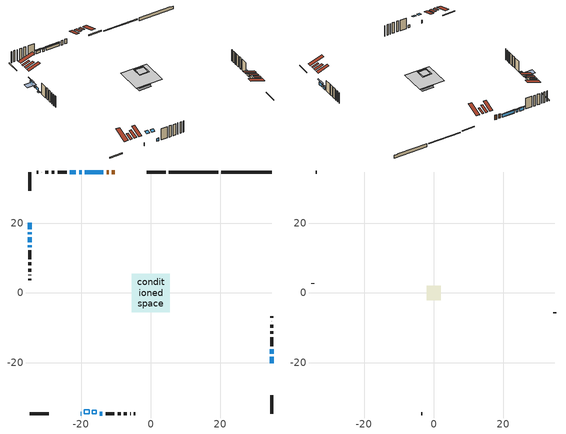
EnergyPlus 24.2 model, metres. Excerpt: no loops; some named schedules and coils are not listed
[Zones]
conditioned space
 floor outside (Floor1 construction): -1.67,-1.67 -1.67,1.67 1.67,1.67 1.67,-1.67 z0.26
 floor outside (Floor2 construction): -1.61,-1.61 -1.61,1.61 1.61,1.61 1.61,-1.61 z0.26
 floor adiabatic (Floor6 construction): -2.49,-2.49 -2.49,2.49 2.49,2.49 2.49,-2.49 z0.26
 floor adiabatic (AdiabaticFloorConstruction): -5.49,-5.49 -5.49,5.49 5.49,5.49 5.49,-5.49 z2.7
 floor foundation (Slab1 construction): -2.55,-2.55 -2.55,2.55 2.55,2.55 2.55,-2.55 z-1.11
 floor foundation (Slab2 construction): -2.49,-2.49 -2.49,2.49 2.49,2.49 2.49,-2.49 z-0.15
 wall outside (RimJoist1 construction): 4.29,34.8 -1.12,34.8 / -34.8,-34.8 -29.39,-34.8 / -34.8,34.8 -34.8,29.39 / 34.8,-34.8 34.8,-29.39 z0.26:0.56
 wall outside (AdiabaticWallConstruction 1): -10.32,34.8 -11.18,34.8 / -12.11,34.8 -12.7,34.8 z0.26:2.29
 wall outside (AdiabaticWallConstruction): -13.62,34.8 -18.97,34.8 / 34.8,-20.19 34.8,-18.41 / -34.8,20.19 -34.8,18.41 / -21.51,34.8 -23.29,34.8 z0.26:1.53; -20.19,-34.8 -20.03,-34.8 / -34.8,16.04 -34.8,14.62 / -14.71,-34.8 -13.92,-34.8 z0.26:1.48; -34.8,17.48 -34.8,16.97 / 34.8,-17.48 34.8,-16.18 z0.26:1.15; -19.89,34.8 -20.58,34.8 z0.26:1.4; -34.8,13.69 -34.8,13.17 z0.26:0.52
 wall outside (Wall1 construction): -24.22,34.8 -26.76,34.8 / -12.99,-34.8 -10.45,-34.8 / -34.8,12.25 -34.8,9.71 / 34.8,-15.25 34.8,-12.71 z0.26:5.14
 wall outside (Wall2 construction): -27.69,34.8 -28.51,34.8 / -9.52,-34.8 -8.7,-34.8 / -34.8,8.78 -34.8,7.95 / 34.8,-11.78 34.8,-10.96 z0.26:5.14
 wall outside (Wall3 construction): -29.44,34.8 -30.35,34.8 / -7.77,-34.8 -6.86,-34.8 / -34.8,7.03 -34.8,6.12 / 34.8,-10.03 34.8,-9.12 z0.26:5.14
 wall outside (Wall4 construction): -31.28,34.8 -31.39,34.8 / -5.93,-34.8 -5.82,-34.8 / -34.8,5.19 -34.8,5.07 / 34.8,-8.19 34.8,-8.08 z0.26:5.14
 wall outside (Wall5 construction): -32.32,34.8 -32.76,34.8 / -4.89,-34.8 -4.45,-34.8 / -34.8,4.15 -34.8,3.71 / 34.8,-7.15 34.8,-6.72 z0.26:5.14
 wall foundation (FoundationWall1 construction): 20.32,34.8,-1.11 20.32,34.8,0.26 33.35,34.8,0.26 33.35,34.8,0.17 34.8,34.8,0.17 34.8,34.8,-1.11
 wall foundation (FoundationWall2 construction): 19.4,34.8 5.22,34.8 z-0.15:0.15
 window (WindowConstruction): -13.62,34.8 -18.97,34.8 z0.26:1.53
 window (WindowConstruction 3): -20.19,-34.8 -20.03,-34.8 z0.26:1.48
 window (WindowConstruction 4): 34.8,-20.19 34.8,-18.41 z0.26:1.53
 window (WindowConstruction 5): -34.8,20.19 -34.8,18.41 z0.26:1.53
 window (WindowConstruction 9): -34.8,17.48 -34.8,16.97 z0.26:1.15
 window (WindowConstruction 6): -19.9,34.8 -20.58,34.8 z0.26:1.4
 window (WindowConstruction 7): -34.8,16.04 -34.8,14.62 z0.26:1.48
 window (WindowConstruction 8): 34.8,-17.48 34.8,-16.18 z0.26:1.15
 window (WindowConstruction 10): -34.8,13.69 -34.8,13.18 z0.26:0.51
 window (WindowConstruction 1): -21.51,34.8 -23.29,34.8 z0.26:1.53
 window (WindowConstruction 2): -14.71,-34.8 -13.92,-34.8 z0.26:1.48
 door (Door): -10.32,34.8 -11.18,34.8 z0.26:2.29
 door (Door 1): -12.11,34.8 -12.7,34.8 z0.26:2.29
 ceiling adiabatic (AdiabaticFloorConstruction): 5.49,-5.49 5.49,5.49 -5.49,5.49 -5.49,-5.49 z2.7
 roof outside (Roof2 construction): -5.31,34.8,5.14 -5.31,31.99,6.07 -4.57,31.99,6.07 -4.57,34.8,5.14; -25.2,-34.8,5.14 -25.2,-31.99,6.07 -25.94,-31.99,6.07 -25.94,-34.8,5.14; -34.8,25.2,5.14 -31.99,25.2,6.07 -31.99,25.94,6.07 -34.8,25.94,5.14; 34.8,-25.2,5.14 31.99,-25.2,6.07 31.99,-25.94,6.07 34.8,-25.94,5.14
 roof outside (Roof5 construction): -7.19,34.8,5.14 -7.19,31.19,6.34 -6.24,31.19,6.34 -6.24,34.8,5.14; -23.32,-34.8,5.14 -23.32,-31.19,6.34 -24.27,-31.19,6.34 -24.27,-34.8,5.14; -34.8,23.32,5.14 -31.19,23.32,6.34 -31.19,24.27,6.34 -34.8,24.27,5.14; 34.8,-23.32,5.14 31.19,-23.32,6.34 31.19,-24.27,6.34 34.8,-24.27,5.14
 roof outside (Roof6 construction): -9.39,34.8,5.14 -9.39,29.97,6.75 -8.12,29.97,6.75 -8.12,34.8,5.14; -21.12,-34.8,5.14 -21.12,-29.97,6.75 -22.39,-29.97,6.75 -22.39,-34.8,5.14; -34.8,21.12,5.14 -29.97,21.12,6.75 -29.97,22.39,6.75 -34.8,22.39,5.14; 34.8,-21.12,5.14 29.97,-21.12,6.75 29.97,-22.39,6.75 34.8,-22.39,5.14
 roof outside (AdiabaticRoofConstruction): -17.74,-34.8,5.14 -17.74,-33.52,5.57 -19.1,-33.52,5.57 -19.1,-34.8,5.14; -15.64,-34.8,5.14 -15.64,-33.69,5.51 -16.82,-33.69,5.51 -16.82,-34.8,5.14
 skylight (SkylightConstruction): -17.75,-34.8,5.14 -17.75,-33.52,5.56 -19.1,-33.52,5.56 -19.1,-34.8,5.14
 skylight (SkylightConstruction 1): -15.64,-34.8,5.14 -15.64,-33.69,5.51 -16.82,-33.69,5.51 -16.82,-34.8,5.14
attic - vented
 floor to conditioned space (Floor3 construction Reversed): -1.67,-1.67 -1.67,1.67 1.67,1.67 1.67,-1.67 z5.14
 floor to conditioned space (Floor4 construction Reversed): -1.61,-1.61 -1.61,1.61 1.61,1.61 1.61,-1.61 z5.14
 floor to conditioned space (Floor5 construction Reversed): -2.06,-2.06 -2.06,2.06 2.06,2.06 2.06,-2.06 z5.14
 wall outside (Wall6 construction): -33.69,34.8 -33.87,34.8 / -3.53,-34.8 -3.34,-34.8 / -34.8,2.78 -34.8,2.6 / 34.8,-5.79 34.8,-5.6 z0.26:5.14
 roof outside (Roof1 construction): -3.64,34.8,5.14 -3.64,28.77,7.15 -2.05,28.77,7.15 -2.05,34.8,5.14; -26.87,-34.8,5.14 -26.87,-28.77,7.15 -28.46,-28.77,7.15 -28.46,-34.8,5.14; -34.8,26.87,5.14 -28.77,26.87,7.15 -28.77,28.46,7.15 -34.8,28.46,5.14; 34.8,-26.87,5.14 28.77,-26.87,7.15 28.77,-28.46,7.15 34.8,-28.46,5.14
shading: -19.27,34.8 -13.33,34.8 -13.33,35.1 -19.27,35.1 z1.83; 34.8,-17.5 34.8,-21.1 35.1,-21.1 35.1,-17.5 z2.44; -34.8,17.5 -34.8,21.1 -35.1,21.1 -35.1,17.5 z2.44; -34.8,16.06 -34.8,18.39 -38.46,18.39 -38.46,16.06 z2.06; -20.88,34.8 -19.6,34.8 -19.6,35.1 -20.88,35.1 z1.7; 34.8,-15.27 34.8,-18.39 35.1,-18.39 35.1,-15.27 z2.06; -34.8,13.03 -34.8,13.84 -35.71,13.84 -35.71,13.03 z0.66; -23.59,34.8 -21.21,34.8 -21.21,35.1 -23.59,35.1 z1.83
[Building]
Building 1: Terrain=Suburbs
[Site:Location]
Sydney AP_NS: Latitude {deg}=46.16; Longitude {deg}=-60.05; Time Zone {hr}=-4; Elevation {m}=62; Keep Site Location Information=Yes
[Site:GroundTemperature:Shallow]
2.62187, 0.93492, 0.799824, 1.60037, 4.8141, 8.01286, 10.786, 12.5427, 12.692, 11.2632, 8.56075, 5.46011
[Site:WaterMainsTemperature]
Calculation Method=Schedule; Temperature Schedule=mains temperature schedule
[Material] Roughness=Rough; Thermal Absorptance=0.9
Name | Thickness {m} | Conductivity {W/m-K} | Density {kg/m3} | Specific Heat {J/kg-K} | Solar Absorptance | Visible Absorptance
asphalt or fiberglass shingles | 0.00635 | 0.162714 | 1121.4 | 1465.45 | 0.4 | 0.4
asphalt or fiberglass shingles 1 | 0.00635 | 0.162714 | 1121.4 | 1465.45 | 0.7 | 0.7
ceiling loosefill ins | 0.169333 | 0.0480833 | 16.02 | 1046.75 | 0.7 | 0.7
ceiling stud and cavity | 0.1397 | 0.0803822 | 65.682 | 1177.47 | 0.7 | 0.7
ceiling stud and cavity 1 | 0.1397 | 0.634682 | 65.682 | 1177.47 | 0.7 | 0.7
ceiling stud and cavity 2 | 0.1397 | 0.16563 | 65.682 | 1177.47 | 0.7 | 0.7
concrete 4.0 in. | 0.1016 | 1.803125 | 2242.8 | 837.4 | 0.7 | 0.7
concrete 8.0 in. | 0.2032 | 1.803125 | 2242.8 | 837.4 | 0.7 | 0.7
door material | 0.04445 | 0.188738 | 512.64 | 1214.23 | 0.7 | 0.7
door material 1 | 0.04445 | 0.053851 | 512.64 | 1214.23 | 0.7 | 0.7
exterior vertical ins | 0.00202101 | 0.029427 | 32.04 | 1214.23 | 0.7 | 0.7
floor covering | 0.0127 | 0.0433444 | 54.468 | 1339.84 | 0.6 | 0.6
floor covering 1 | 0.0127 | 9.015625 | 54.468 | 1339.84 | 0.6 | 0.6
floor rigid ins; roof rigid ins | 0.051816 | 0.029427 | 32.04 | 1214.23 | 0.7 | 0.7
floor rigid ins 1; roof rigid ins 1; wall rigid ins | 0.512978 | 0.029427 | 32.04 | 1214.23 | 0.7 | 0.7
floor stud and cavity | 0.1397 | 0.618872 | 92.3553 | 1139.71 | 0.7 | 0.7
floor stud and cavity 1 | 0.1397 | 0.193886 | 92.3553 | 1139.71 | 0.7 | 0.7
floor stud and cavity 2 | 0.0889 | 0.234607 | 50.32683 | 1063.81 | 0.7 | 0.7
floor stud and cavity 3 | 0.1397 | 1.75129 | 37.0049 | 1207.88 | 0.7 | 0.7
furniture material conditioned space 1 | 0.1524 | 0.115458 | 640.8 | 1214.23 | 0.6 | 0.6
gypsum board | 0.0127 | 0.160291 | 801 | 837.4 | 0.6 | 0.6
gypsum board 1 | 0.0127 | 0.160291 | 801 | 837.4 | 0.7 | 0.7
osb sheathing 0.5 in. | 0.0127 | 0.115458 | 512.64 | 1214.23 | 0.7 | 0.7
osb sheathing 0.75 in. | 0.01905 | 0.115458 | 512.64 | 1214.23 | 0.7 | 0.7
rim joist stud and cavity | 0.0508 | 0.143208 | 50.32683 | 1063.81 | 0.6 | 0.6
roof stud and cavity | 0.2032 | 0.189247 | 78.34581 | 1123.46 | 0.7 | 0.7
roof stud and cavity 1 | 0.2032 | 0.208762 | 78.34581 | 1123.46 | 0.7 | 0.7
roof stud and cavity 2 | 0.2032 | 0.181508 | 78.34581 | 1123.46 | 0.7 | 0.7
roof stud and cavity 3 | 0.18415 | 1.78685 | 37.0049 | 1207.88 | 0.6 | 0.6
wall stud and cavity | 0.1397 | 0.871939 | 139.0536 | 1170.24 | 0.7 | 0.7
wall stud and cavity 1 | 0.1397 | 0.835222 | 139.0536 | 1170.24 | 0.7 | 0.7
wall stud and cavity 2 | 0.1397 | 0.0965188 | 139.0536 | 1170.24 | 0.7 | 0.7
wall stud and cavity 3 | 0.1397 | 0.655737 | 139.0536 | 1170.24 | 0.7 | 0.7
wall stud and cavity 4 | 0.1397 | 0.793456 | 139.0536 | 1170.24 | 0.7 | 0.7
wall stud and cavity 5 | 0.0889 | 6.1454 | 50.32683 | 1063.81 | 0.6 | 0.6
wall stud and cavity 6 | 0.0889 | 0.380278 | 52.3479 | 1209.89 | 0.7 | 0.7
wall stud and cavity 7 | 0.0889 | 0.391764 | 83.0341 | 1211.67 | 0.7 | 0.7
wood siding | 0.0254 | 0.102417 | 544.68 | 1172.36 | 0.4 | 0.4
wood siding 1 | 0.00254 | 0.102417 | 544.68 | 1172.36 | 0.4 | 0.4
wood siding 2; wood siding 3; wood siding 4 | 0.0254 | 0.102417 | 544.68 | 1172.36 | 0.7 | 0.7
[WindowMaterial:SimpleGlazingSystem]
Name | U-Factor {W/m2-K} | Solar Heat Gain Coefficient
SkylightMaterial | 3.32 | 0.6902
SkylightMaterial 1 | 3.35056 | 0.6882
WindowMaterial | 2.93609 | 0.65
WindowMaterial 1 | 2.99401 | 0.54
WindowMaterial 2 | 2.98833 | 0.6
WindowMaterial 3 | 4.837656 | 0.58
WindowMaterial 4 | 2.97698 | 0.54
WindowMaterial 5 | 2.93098 | 0.61
WindowMaterial 6 | 5.652449 | 0.74
WindowMaterial 7 | 2.99685 | 0.59
WindowMaterial 8 | 4.43622 | 0.5
[Construction]
AdiabaticFloorConstruction: floor stud and cavity 3, floor rigid ins 1, osb sheathing 0.75 in., floor covering
AdiabaticRoofConstruction: asphalt or fiberglass shingles 1, roof rigid ins 1, osb sheathing 0.75 in., roof stud and cavity 3
AdiabaticWallConstruction: wood siding 3, wall rigid ins, wall stud and cavity 6, gypsum board
AdiabaticWallConstruction 1: wood siding 4, wall rigid ins, wall stud and cavity 6, gypsum board
Door: door material
Door 1: door material 1
Floor1 construction: floor stud and cavity, osb sheathing 0.75 in., floor covering
Floor2 construction: floor stud and cavity 1, floor rigid ins, osb sheathing 0.75 in., floor covering
Floor3 construction Reversed: gypsum board, ceiling stud and cavity
Floor4 construction Reversed: gypsum board, ceiling stud and cavity 1, ceiling loosefill ins
Floor5 construction Reversed: gypsum board, ceiling stud and cavity 2, ceiling loosefill ins
Floor6 construction: floor stud and cavity 2, floor covering 1
FoundationWall1 construction: concrete 8.0 in.
FoundationWall2 construction: concrete 8.0 in., gypsum board 1
furniture construction conditioned space 1: furniture material conditioned space 1
PartitionWallConstruction: gypsum board, wall stud and cavity 7, gypsum board
RimJoist1 construction: wood siding 2, rim joist stud and cavity
Roof1 construction: asphalt or fiberglass shingles
Roof2 construction: asphalt or fiberglass shingles, roof rigid ins, osb sheathing 0.75 in., roof stud and cavity, gypsum board
Roof5 construction: asphalt or fiberglass shingles, roof rigid ins, osb sheathing 0.75 in., roof stud and cavity 1, gypsum board
Roof6 construction: asphalt or fiberglass shingles, roof rigid ins, osb sheathing 0.75 in., roof stud and cavity 2, gypsum board
SkylightConstruction: SkylightMaterial
SkylightConstruction 1: SkylightMaterial 1
Slab1 construction; Slab2 construction: concrete 4.0 in.
Wall1 construction: wood siding, osb sheathing 0.5 in., wall stud and cavity, gypsum board
Wall2 construction: wood siding, osb sheathing 0.5 in., wall stud and cavity 1, gypsum board
Wall3 construction: wood siding, osb sheathing 0.5 in., wall stud and cavity 2, gypsum board
Wall4 construction: wood siding, osb sheathing 0.5 in., wall stud and cavity 3, gypsum board
Wall5 construction: wood siding, osb sheathing 0.5 in., wall stud and cavity 4, gypsum board
Wall6 construction: wood siding 1, wall stud and cavity 5
WindowConstruction: WindowMaterial
WindowConstruction 1; WindowConstruction 4; WindowConstruction 5: WindowMaterial 1
WindowConstruction 10: WindowMaterial 8
WindowConstruction 2: WindowMaterial 2
WindowConstruction 3: WindowMaterial 3
WindowConstruction 6: WindowMaterial 4
WindowConstruction 7: WindowMaterial 5
WindowConstruction 8: WindowMaterial 6
WindowConstruction 9: WindowMaterial 7
[Zone] Multiplier=1; Part of Total Floor Area=Yes
Name | Volume {m3}
attic - vented | 12.5267
conditioned space | 311.2
[Space]
Name | Zone | Volume {m3}
attic - vented 1 | attic - vented | 12.5267
conditioned space 1 | conditioned space | 311.2
[ZoneInfiltration:EffectiveLeakageArea]
infil attic - vented 1: Zone or Space=attic - vented 1; Schedule=Always On Discrete; Effective Air Leakage Area {cm2}=1354.24; Stack Coefficient=0.000478973; Wind Coefficient=1.47868e-05
[ZoneMixing]
whole house fan mix: Zone or Space=attic - vented; Schedule=Always On Continuous; Design Flow Rate Calculation Method=Flow/Zone; Design Flow Rate {m3/s}=0; Source Zone or Space=conditioned space
[SurfaceProperty:ExposedFoundationPerimeter] Exposed Perimeter Calculation Method=TotalExposedPerimeter
Name | Total Exposed Perimeter {m}
Slab1 | 14.478
Slab2 | 14.173
[InternalMass] Zone or ZoneList=conditioned space; Space or SpaceList=conditioned space 1
Name | Construction | Surface Area {m2}
furniture mass conditioned space 1 | furniture construction conditioned space 1 | 87.1122
partition wall mass | PartitionWallConstruction | 192.9
[Lights]
interior lighting: Zone or ZoneList or Space or SpaceList=conditioned space 1; Schedule=interior lighting schedule; Design Level Calculation Method=LightingLevel; Lighting Level {W}=343.2; Return Air Fraction=0; Fraction Radiant=0.6; Fraction Visible=0.2; Fraction Replaceable=1
[People]
occupants: Zone or ZoneList or Space or SpaceList=conditioned space 1; Number of People Schedule=occupants schedule; Number of People Calculation Method=People; Number of People=3; Fraction Radiant=0.314171; Sensible Heat Fraction=0.56303; Activity Level Schedule=occupants activity schedule; Carbon Dioxide Generation Rate {m3/s-W}=0; Enable ASHRAE 55 Comfort Warnings=No; Mean Radiant Temperature Calculation Type=EnclosureAveraged
[ElectricEquipment] Zone or ZoneList or Space or SpaceList=conditioned space 1; Design Level Calculation Method=EquipmentLevel
Name | Schedule | Design Level {W} | Fraction Latent | Fraction Radiant | Fraction Lost
clothes dryer | clothes dryer schedule | 140.772 | 0.015 | 0.081 | 0.85
clothes washer | clothes washer schedule | 32.1985 | 0.03 | 0.162 | 0.7
cooking range | cooking range schedule | 215.147 | 0.08 | 0.432 | 0.2
dishwasher | dishwasher schedule | 66.8632 | 0.3 | 0.18 | 0.4
fridge | fridge schedule | 72.9452 | 0 | 0.6 | 0
mech vent house fan | mech vent house fan schedule | 0 | 0 | 0 | 1
mech vent house fan cfis | mech vent house fan cfis schedule | 0 | 0 | 0 | 0
misc plug loads | misc plug loads schedule | 494.7 | 0.045 | 0.513 | 0.1
whole house fan | Always On Discrete | 0 | 0 | 0 | 1
[OtherEquipment] Zone or ZoneList or Space or SpaceList=conditioned space 1; Design Level Calculation Method=EquipmentLevel
Name | Fuel Type | Schedule | Design Level {W} | Fraction Latent | Fraction Radiant | Fraction Lost
clothes dryer 1 | Electricity | clothes dryer schedule | 0 | 0.015 | 0.081 | 0.85
cooking range 1 | Electricity | cooking range schedule | 0 | 0.08 | 0.432 | 0.2
general water use latent | None | general water use schedule | 62.594 | 1 | 0 | 0
general water use sensible | None | general water use schedule | -61.6891 | 0 | 0.6 | 0
mech vent house fan latent load | None | Always On Discrete | 0 | 1 | 0 | 0
mech vent house fan sensible load | None | Always On Discrete | 0 | 0 | 0 | 0
water heater energy adjustment1 | Electricity | Always On Discrete | 0.01 | 0 | 0 | 1
[ZoneInfiltration:DesignFlowRate] Zone or ZoneList or Space or SpaceList=conditioned space 1; Schedule=Always On Discrete; Design Flow Rate Calculation Method=Flow/Zone; Design Flow Rate {m3/s}=0
infil flow; natural vent flow; whole house fan flow
[ZoneControl:Thermostat]
conditioned space Thermostat: Zone or ZoneList=conditioned space; Control Type Schedule=conditioned space Thermostat Schedule; Control 1=conditioned space temperature setpoint; Temperature Difference Between Cutout And Setpoint {deltaC}=0
[ThermostatSetpoint:DualSetpoint]
conditioned space temperature setpoint: Heating Setpoint Temperature Schedule=heating setpoint; Cooling Setpoint Temperature Schedule=cooling setpoint
[AirLoopHVAC:UnitarySystem]
unit heater unitary system: Control Type=Load; Controlling Zone or Thermostat Location=conditioned space; Dehumidification Control Type=None; Availability Schedule=Always On Discrete; Supply Fan=unit heater supply fan; Fan Placement=BlowThrough; Supply Air Fan Operating Mode Schedule=unit heater auto fan schedule; Heating Coil=unit heater htg coil; DX Heating Coil Sizing Ratio=1; Use DOAS DX Cooling Coil=No; Minimum Supply Air Temperature {C}=2; Latent Load Control=SensibleOnlyLoadControl; Cooling Supply Air Flow Rate Method=None; Heating Supply Air Flow Rate Method=SupplyAirFlowRate; Heating Supply Air Flow Rate {m3/s}=0.00141584; No Load Supply Air Flow Rate Method=SupplyAirFlowRate; No Load Supply Air Flow Rate {m3/s}=0; No Load Supply Air Flow Rate Control Set To Low Speed=Yes; Maximum Supply Air Temperature {C}=48.8889; Maximum Outdoor Dry-Bulb Temperature for Supplemental Heater Operation {C}=21; Ancillary On-Cycle Electric Power {W}=0; Ancillary Off-Cycle Electric Power {W}=0
[Zone equipment]
conditioned space: electric baseboard, unit heater unitary system
[Foundation:Kiva] Initial Indoor Air Temperature {C}=18; Wall Depth Below Slab {m}=0.2032
Name | Wall Height Above Grade {m} | Custom Block Material Name 1 | Custom Block Depth 1 {m} | Custom Block X Position 1 {m} | Custom Block Z Position 1 {m}
Foundation Kiva 1 | 0.260025
Foundation Kiva 2 | 0.150023 | exterior vertical ins | 0.300015 | 0.2159 | 0
[Foundation:Kiva:Settings]
Soil Conductivity {W/m-K}=0.849921; Soil Density {kg/m3}=1842.3; Soil Specific Heat {J/kg-K}=418.7; Ground Solar Absorptivity=0.9; Ground Thermal Absorptivity=0.9; Ground Surface Roughness {m}=0.03; Far-Field Width {m}=40; Deep-Ground Boundary Condition=ZeroFlux; Deep-Ground Depth {m}=40; Minimum Cell Dimension {m}=0.2; Maximum Cell Growth Coefficient=3; Simulation Timestep=Timestep
[Exterior:Lights]
exterior lighting: Schedule=exterior lighting schedule; Design Level {W}=75.6
[EnergyManagementSystem:Sensor] Output:Variable or Output:Meter Index Key=conditioned space
Name | Output:Variable or Output:Meter
conditioned_space_clg_unmet_s | Zone Cooling Setpoint Not Met Time
conditioned_space_htg_unmet_s | Zone Heating Setpoint Not Met Time
fridge_tin_s; tin_s; tin_s_1 | Zone Mean Air Temperature
tout_s | Zone Outdoor Air Drybulb Temperature
win_s | Zone Air Humidity Ratio
[Schedule:Constant]
Name | Hourly Value
Always On Continuous; mech vent house fan schedule; mech vent house fan cfis schedule; Always On Discrete | 1
occupants activity schedule | 117.228
fridge schedule; unit heater auto fan schedule | 0
[Schedule:Week:Daily]
interior lighting schedule Week Rule - Jan1-Jan27: interior lighting schedule day, interior lighting schedule day, interior lighting schedule day, interior lighting schedule day, interior lighting schedule day, interior lighting schedule day, interior lighting schedule day, interior lighting schedule default day, interior lighting schedule default day, interior lighting schedule default day, interior lighting schedule default day, interior lighting schedule default day
interior lighting schedule Week Rule - Jan28-Feb3: interior lighting schedule day, interior lighting schedule day, interior lighting schedule day, interior lighting schedule day, interior lighting schedule day 1, interior lighting schedule day 1, interior lighting schedule day 1, interior lighting schedule default day, interior lighting schedule default day, interior lighting schedule default day, interior lighting schedule default day, interior lighting schedule default day
interior lighting schedule Week Rule - Feb4-Feb24: interior lighting schedule day 1, interior lighting schedule day 1, interior lighting schedule day 1, interior lighting schedule day 1, interior lighting schedule day 1, interior lighting schedule day 1, interior lighting schedule day 1, interior lighting schedule default day, interior lighting schedule default day, interior lighting schedule default day, interior lighting schedule default day, interior lighting schedule default day
interior lighting schedule Week Rule - Feb25-Mar3: interior lighting schedule day 1, interior lighting schedule day 1, interior lighting schedule day 1, interior lighting schedule day 1, interior lighting schedule day 2, interior lighting schedule day 2, interior lighting schedule day 2, interior lighting schedule default day, interior lighting schedule default day, interior lighting schedule default day, interior lighting schedule default day, interior lighting schedule default day
interior lighting schedule Week Rule - Mar4-Mar31: interior lighting schedule day 2, interior lighting schedule day 2, interior lighting schedule day 2, interior lighting schedule day 2, interior lighting schedule day 2, interior lighting schedule day 2, interior lighting schedule day 2, interior lighting schedule default day, interior lighting schedule default day, interior lighting schedule default day, interior lighting schedule default day, interior lighting schedule default day
interior lighting schedule Week Rule - Apr1-Apr28: interior lighting schedule day 3, interior lighting schedule day 3, interior lighting schedule day 3, interior lighting schedule day 3, interior lighting schedule day 3, interior lighting schedule day 3, interior lighting schedule day 3, interior lighting schedule default day, interior lighting schedule default day, interior lighting schedule default day, interior lighting schedule default day, interior lighting schedule default day
interior lighting schedule Week Rule - Apr29-May5: interior lighting schedule day 3, interior lighting schedule day 3, interior lighting schedule day 4, interior lighting schedule day 4, interior lighting schedule day 4, interior lighting schedule day 4, interior lighting schedule day 4, interior lighting schedule default day, interior lighting schedule default day, interior lighting schedule default day, interior lighting schedule default day, interior lighting schedule default day
interior lighting schedule Week Rule - May6-May26: interior lighting schedule day 4, interior lighting schedule day 4, interior lighting schedule day 4, interior lighting schedule day 4, interior lighting schedule day 4, interior lighting schedule day 4, interior lighting schedule day 4, interior lighting schedule default day, interior lighting schedule default day, interior lighting schedule default day, interior lighting schedule default day, interior lighting schedule default day
interior lighting schedule Week Rule - May27-Jun2: interior lighting schedule day 4, interior lighting schedule day 4, interior lighting schedule day 4, interior lighting schedule day 4, interior lighting schedule day 4, interior lighting schedule day 5, interior lighting schedule day 5, interior lighting schedule default day, interior lighting schedule default day, interior lighting schedule default day, interior lighting schedule default day, interior lighting schedule default day
interior lighting schedule Week Rule - Jun3-Jun30: interior lighting schedule day 5, interior lighting schedule day 5, interior lighting schedule day 5, interior lighting schedule day 5, interior lighting schedule day 5, interior lighting schedule day 5, interior lighting schedule day 5, interior lighting schedule default day, interior lighting schedule default day, interior lighting schedule default day, interior lighting schedule default day, interior lighting schedule default day
interior lighting schedule Week Rule - Jul1-Jul28: interior lighting schedule day 6, interior lighting schedule day 6, interior lighting schedule day 6, interior lighting schedule day 6, interior lighting schedule day 6, interior lighting schedule day 6, interior lighting schedule day 6, interior lighting schedule default day, interior lighting schedule default day, interior lighting schedule default day, interior lighting schedule default day, interior lighting schedule default day
interior lighting schedule Week Rule - Jul29-Aug4: interior lighting schedule day 6, interior lighting schedule day 6, interior lighting schedule day 6, interior lighting schedule day 7, interior lighting schedule day 7, interior lighting schedule day 7, interior lighting schedule day 7, interior lighting schedule default day, interior lighting schedule default day, interior lighting schedule default day, interior lighting schedule default day, interior lighting schedule default day
interior lighting schedule Week Rule - Aug5-Aug25: interior lighting schedule day 7, interior lighting schedule day 7, interior lighting schedule day 7, interior lighting schedule day 7, interior lighting schedule day 7, interior lighting schedule day 7, interior lighting schedule day 7, interior lighting schedule default day, interior lighting schedule default day, interior lighting schedule default day, interior lighting schedule default day, interior lighting schedule default day
interior lighting schedule Week Rule - Aug26-Sep1: interior lighting schedule day 7, interior lighting schedule day 7, interior lighting schedule day 7, interior lighting schedule day 7, interior lighting schedule day 7, interior lighting schedule day 7, interior lighting schedule day 8, interior lighting schedule default day, interior lighting schedule default day, interior lighting schedule default day, interior lighting schedule default day, interior lighting schedule default day
interior lighting schedule Week Rule - Sep2-Sep29: interior lighting schedule day 8, interior lighting schedule day 8, interior lighting schedule day 8, interior lighting schedule day 8, interior lighting schedule day 8, interior lighting schedule day 8, interior lighting schedule day 8, interior lighting schedule default day, interior lighting schedule default day, interior lighting schedule default day, interior lighting schedule default day, interior lighting schedule default day
interior lighting schedule Week Rule - Sep30-Oct6: interior lighting schedule day 8, interior lighting schedule day 9, interior lighting schedule day 9, interior lighting schedule day 9, interior lighting schedule day 9, interior lighting schedule day 9, interior lighting schedule day 9, interior lighting schedule default day, interior lighting schedule default day, interior lighting schedule default day, interior lighting schedule default day, interior lighting schedule default day
interior lighting schedule Week Rule - Oct7-Oct27: interior lighting schedule day 9, interior lighting schedule day 9, interior lighting schedule day 9, interior lighting schedule day 9, interior lighting schedule day 9, interior lighting schedule day 9, interior lighting schedule day 9, interior lighting schedule default day, interior lighting schedule default day, interior lighting schedule default day, interior lighting schedule default day, interior lighting schedule default day
interior lighting schedule Week Rule - Oct28-Nov3: interior lighting schedule day 9, interior lighting schedule day 9, interior lighting schedule day 9, interior lighting schedule day 9, interior lighting schedule day 10, interior lighting schedule day 10, interior lighting schedule day 10, interior lighting schedule default day, interior lighting schedule default day, interior lighting schedule default day, interior lighting schedule default day, interior lighting schedule default day
interior lighting schedule Week Rule - Nov4-Nov24: interior lighting schedule day 10, interior lighting schedule day 10, interior lighting schedule day 10, interior lighting schedule day 10, interior lighting schedule day 10, interior lighting schedule day 10, interior lighting schedule day 10, interior lighting schedule default day, interior lighting schedule default day, interior lighting schedule default day, interior lighting schedule default day, interior lighting schedule default day
interior lighting schedule Week Rule - Nov25-Dec1: interior lighting schedule day 10, interior lighting schedule day 10, interior lighting schedule day 10, interior lighting schedule day 10, interior lighting schedule day 10, interior lighting schedule day 10, interior lighting schedule day 11, interior lighting schedule default day, interior lighting schedule default day, interior lighting schedule default day, interior lighting schedule default day, interior lighting schedule default day
interior lighting schedule Week Rule - Dec2-Dec31: interior lighting schedule day 11, interior lighting schedule day 11, interior lighting schedule day 11, interior lighting schedule day 11, interior lighting schedule day 11, interior lighting schedule day 11, interior lighting schedule day 11, interior lighting schedule default day, interior lighting schedule default day, interior lighting schedule default day, interior lighting schedule default day, interior lighting schedule default day
occupants schedule Week Rule - Jan1-Dec31: occupants schedule day, occupants schedule day, occupants schedule day, occupants schedule day, occupants schedule day, occupants schedule day, occupants schedule day, occupants schedule default day, occupants schedule default day, occupants schedule default day, occupants schedule default day, occupants schedule default day
clothes dryer schedule Week Rule - Jan1-Dec31: clothes dryer schedule day, clothes dryer schedule day, clothes dryer schedule day, clothes dryer schedule day, clothes dryer schedule day, clothes dryer schedule day, clothes dryer schedule day, clothes dryer schedule default day, clothes dryer schedule default day, clothes dryer schedule default day, clothes dryer schedule default day, clothes dryer schedule default day
clothes washer schedule Week Rule - Jan1-Dec31: clothes washer schedule day, clothes washer schedule day, clothes washer schedule day, clothes washer schedule day, clothes washer schedule day, clothes washer schedule day, clothes washer schedule day, clothes washer schedule default day, clothes washer schedule default day, clothes washer schedule default day, clothes washer schedule default day, clothes washer schedule default day
cooking range schedule Week Rule - Jan1-Dec31: cooking range schedule day, cooking range schedule day, cooking range schedule day, cooking range schedule day, cooking range schedule day, cooking range schedule day, cooking range schedule day, cooking range schedule default day, cooking range schedule default day, cooking range schedule default day, cooking range schedule default day, cooking range schedule default day
dishwasher schedule Week Rule - Jan1-Dec31: dishwasher schedule day, dishwasher schedule day, dishwasher schedule day, dishwasher schedule day, dishwasher schedule day, dishwasher schedule day, dishwasher schedule day, dishwasher schedule default day, dishwasher schedule default day, dishwasher schedule default day, dishwasher schedule default day, dishwasher schedule default day
misc plug loads schedule Week Rule - Jan1-Dec31: misc plug loads schedule day, misc plug loads schedule day, misc plug loads schedule day, misc plug loads schedule day, misc plug loads schedule day, misc plug loads schedule day, misc plug loads schedule day, misc plug loads schedule default day, misc plug loads schedule default day, misc plug loads schedule default day, misc plug loads schedule default day, misc plug loads schedule default day
general water use schedule Week Rule - Jan1-Dec31: general water use schedule day, general water use schedule day, general water use schedule day, general water use schedule day, general water use schedule day, general water use schedule day, general water use schedule day, general water use schedule default day, general water use schedule default day, general water use schedule default day, general water use schedule default day, general water use schedule default day
exterior lighting schedule Week Rule - Jan1-Jan27: exterior lighting schedule day, exterior lighting schedule day, exterior lighting schedule day, exterior lighting schedule day, exterior lighting schedule day, exterior lighting schedule day, exterior lighting schedule day, exterior lighting schedule default day, exterior lighting schedule default day, exterior lighting schedule default day, exterior lighting schedule default day, exterior lighting schedule default day
exterior lighting schedule Week Rule - Jan28-Feb3: exterior lighting schedule day, exterior lighting schedule day, exterior lighting schedule day, exterior lighting schedule day, exterior lighting schedule day 1, exterior lighting schedule day 1, exterior lighting schedule day 1, exterior lighting schedule default day, exterior lighting schedule default day, exterior lighting schedule default day, exterior lighting schedule default day, exterior lighting schedule default day
[Schedule:Year]
interior lighting schedule: interior lighting schedule Week Rule - Jan1-Jan27, 1, 1, 1, 27, interior lighting schedule Week Rule - Jan28-Feb3, 1, 28, 2, 3, interior lighting schedule Week Rule - Feb4-Feb24, 2, 4, 2, 24, interior lighting schedule Week Rule - Feb25-Mar3, 2, 25, 3, 3, interior lighting schedule Week Rule - Mar4-Mar31, 3, 4, 3, 31, interior lighting schedule Week Rule - Apr1-Apr28, 4, 1, 4, 28, interior lighting schedule Week Rule - Apr29-May5, 4, 29, 5, 5, interior lighting schedule Week Rule - May6-May26, 5, 6, 5, 26, interior lighting schedule Week Rule - May27-Jun2, 5, 27, 6, 2, interior lighting schedule Week Rule - Jun3-Jun30, 6, 3, 6, 30, interior lighting schedule Week Rule - Jul1-Jul28, 7, 1, 7, 28, interior lighting schedule Week Rule - Jul29-Aug4, 7, 29, 8, 4, interior lighting schedule Week Rule - Aug5-Aug25, 8, 5, 8, 25, interior lighting schedule Week Rule - Aug26-Sep1, 8, 26, 9, 1, interior lighting schedule Week Rule - Sep2-Sep29, 9, 2, 9, 29, interior lighting schedule Week Rule - Sep30-Oct6, 9, 30, 10, 6, interior lighting schedule Week Rule - Oct7-Oct27, 10, 7, 10, 27, interior lighting schedule Week Rule - Oct28-Nov3, 10, 28, 11, 3, interior lighting schedule Week Rule - Nov4-Nov24, 11, 4, 11, 24, interior lighting schedule Week Rule - Nov25-Dec1, 11, 25, 12, 1, interior lighting schedule Week Rule - Dec2-Dec31, 12, 2, 12, 31
occupants schedule: occupants schedule Week Rule - Jan1-Dec31, 1, 1, 12, 31
clothes dryer schedule: clothes dryer schedule Week Rule - Jan1-Dec31, 1, 1, 12, 31
clothes washer schedule: clothes washer schedule Week Rule - Jan1-Dec31, 1, 1, 12, 31
cooking range schedule: cooking range schedule Week Rule - Jan1-Dec31, 1, 1, 12, 31
dishwasher schedule: dishwasher schedule Week Rule - Jan1-Dec31, 1, 1, 12, 31
misc plug loads schedule: misc plug loads schedule Week Rule - Jan1-Dec31, 1, 1, 12, 31
general water use schedule: general water use schedule Week Rule - Jan1-Dec31, 1, 1, 12, 31
exterior lighting schedule: exterior lighting schedule Week Rule - Jan1-Jan27, 1, 1, 1, 27, exterior lighting schedule Week Rule - Jan28-Feb3, 1, 28, 2, 3, exterior lighting schedule Week Rule - Feb4-Feb24, 2, 4, 2, 24, exterior lighting schedule Week Rule - Feb25-Mar3, 2, 25, 3, 3, exterior lighting schedule Week Rule - Mar4-Mar31, 3, 4, 3, 31, exterior lighting schedule Week Rule - Apr1-Apr28, 4, 1, 4, 28, exterior lighting schedule Week Rule - Apr29-May5, 4, 29, 5, 5, exterior lighting schedule Week Rule - May6-May26, 5, 6, 5, 26, exterior lighting schedule Week Rule - May27-Jun2, 5, 27, 6, 2, exterior lighting schedule Week Rule - Jun3-Jun30, 6, 3, 6, 30, exterior lighting schedule Week Rule - Jul1-Jul28, 7, 1, 7, 28, exterior lighting schedule Week Rule - Jul29-Aug4, 7, 29, 8, 4, exterior lighting schedule Week Rule - Aug5-Aug25, 8, 5, 8, 25, exterior lighting schedule Week Rule - Aug26-Sep1, 8, 26, 9, 1, exterior lighting schedule Week Rule - Sep2-Sep29, 9, 2, 9, 29, exterior lighting schedule Week Rule - Sep30-Oct6, 9, 30, 10, 6, exterior lighting schedule Week Rule - Oct7-Oct27, 10, 7, 10, 27, exterior lighting schedule Week Rule - Oct28-Nov3, 10, 28, 11, 3, exterior lighting schedule Week Rule - Nov4-Nov24, 11, 4, 11, 24, exterior lighting schedule Week Rule - Nov25-Dec1, 11, 25, 12, 1, exterior lighting schedule Week Rule - Dec2-Dec31, 12, 2, 12, 31
[Schedule:Compact]
conditioned space Thermostat Schedule: Through: 12/31, For: AllDays, Until: 24:00, 4
mains temperature schedule: Through: 01/01, For: AllDays, Until: 24:00, 6.99889, Through: 01/02, For: AllDays, Until: 24:00, 6.94278, Through: 01/03, For: AllDays, Until: 24:00, 6.88722, Through: 01/04, For: AllDays, Until: 24:00, 6.83278, Through: 01/05, For: AllDays, Until: 24:00, 6.77944, Through: 01/06, For: AllDays, Until: 24:00, 6.72722, Through: 01/07, For: AllDays, Until: 24:00, 6.67556, Through: 01/08, For: AllDays, Until: 24:00, 6.62444, Through: 01/09, For: AllDays, Until: 24:00, 6.575, Through: 01/10, For: AllDays, Until: 24:00, 6.52611, Through: 01/11, For: AllDays, Until: 24:00, 6.47889, Through: 01/12, For: AllDays, Until: 24:00, 6.43222, Through: 01/13, For: AllDays, Until: 24:00, 6.38611, Through: 01/14, For: AllDays, Until: 24:00, 6.34167, Through: 01/15, For: AllDays, Until: 24:00, 6.29833, Through: 01/16, For: AllDays, Until: 24:00, 6.25556, Through: 01/17, For: AllDays, Until: 24:00, 6.21444, Through: 01/18, For: AllDays, Until: 24:00, 6.17389, Through: 01/19, For: AllDays, Until: 24:00, 6.135, Through: 01/20, For: AllDays, Until: 24:00, 6.09667, Through: 01/21, For: AllDays, Until: 24:00, 6.06, Through: 01/22, For: AllDays, Until: 24:00, 6.02389, Through: 01/23, For: AllDays, Until: 24:00, 5.98944, Through: 01/24, For: AllDays, Until: 24:00, 5.95611, Through: 01/25, For: AllDays, Until: 24:00, 5.92333, Through: 01/26, For: AllDays, Until: 24:00, 5.89222, Through: 01/27, For: AllDays, Until: 24:00, 5.86278, Through: 01/28, For: AllDays, Until: 24:00, 5.83389, Through: 01/29, For: AllDays, Until: 24:00, 5.80611, Through: 01/30, For: AllDays, Until: 24:00, 5.78, Through: 01/31, For: AllDays, Until: 24:00, 5.755, Through: 02/01, For: AllDays, Until: 24:00, 5.73111, Through: 02/02, For: AllDays, Until: 24:00, 5.70833, Through: 02/03, For: AllDays, Until: 24:00, 5.68722, Through: 02/04, For: AllDays, Until: 24:00, 5.66667, Through: 02/05, For: AllDays, Until: 24:00, 5.64778, Through: 02/06, For: AllDays, Until: 24:00, 5.63056, Through: 02/07, For: AllDays, Until: 24:00, 5.61389, Through: 02/08, For: AllDays, Until: 24:00, 5.59889, Through: 02/09, For: AllDays, Until: 24:00, 5.585, Through: 02/10, For: AllDays, Until: 24:00, 5.57278, Through: 02/11, For: AllDays, Until: 24:00, 5.56167, Through: 02/12, For: AllDays, Until: 24:00, 5.55167, Through: 02/13, For: AllDays, Until: 24:00, 5.54278, Through: 02/14, For: AllDays, Until: 24:00, 5.53556, Through: 02/15, For: AllDays, Until: 24:00, 5.52944, Through: 02/16, For: AllDays, Until: 24:00, 5.52444, Through: 02/17, For: AllDays, Until: 24:00, 5.52111, Through: 02/18, For: AllDays, Until: 24:00, 5.51889, Through: 02/19, For: AllDays, Until: 24:00, 5.51833, Through: 02/20, For: AllDays, Until: 24:00, 5.51889, Through: 02/21, For: AllDays, Until: 24:00, 5.52056, Through: 02/22, For: AllDays, Until: 24:00, 5.52333, Through: 02/23, For: AllDays, Until: 24:00, 5.52778, Through: 02/24, For: AllDays, Until: 24:00, 5.53333, Through: 02/25, For: AllDays, Until: 24:00, 5.54056, Through: 02/26, For: AllDays, Until: 24:00, 5.54833, Through: 02/27, For: AllDays, Until: 24:00, 5.55833, Through: 02/28, For: AllDays, Until: 24:00, 5.56889, Through: 03/01, For: AllDays, Until: 24:00, 5.58111, Through: 03/02, For: AllDays, Until: 24:00, 5.59444, Through: 03/03, For: AllDays, Until: 24:00, 5.60889, Through: 03/04, For: AllDays, Until: 24:00, 5.625, Through: 03/05, For: AllDays, Until: 24:00, 5.64222, Through: 03/06, For: AllDays, Until: 24:00, 5.66056, Through: 03/07, For: AllDays, Until: 24:00, 5.68056, Through: 03/08, For: AllDays, Until: 24:00, 5.70167, Through: 03/09, For: AllDays, Until: 24:00, 5.72389, Through: 03/10, For: AllDays, Until: 24:00, 5.74722, Through: 03/11, For: AllDays, Until: 24:00, 5.77167, Through: 03/12, For: AllDays, Until: 24:00, 5.79778, Through: 03/13, For: AllDays, Until: 24:00, 5.825, Through: 03/14, For: AllDays, Until: 24:00, 5.85333, Through: 03/15, For: AllDays, Until: 24:00, 5.88278, Through: 03/16, For: AllDays, Until: 24:00, 5.91333, Through: 03/17, For: AllDays, Until: 24:00, 5.94556, Through: 03/18, For: AllDays, Until: 24:00, 5.97889, Through: 03/19, For: AllDays, Until: 24:00, 6.01278, Through: 03/20, For: AllDays, Until: 24:00, 6.04833, Through: 03/21, For: AllDays, Until: 24:00, 6.085, Through: 03/22, For: AllDays, Until: 24:00, 6.12278, Through: 03/23, For: AllDays, Until: 24:00, 6.16167, Through: 03/24, For: AllDays, Until: 24:00, 6.20167, Through: 03/25, For: AllDays, Until: 24:00, 6.24222, Through: 03/26, For: AllDays, Until: 24:00, 6.28444, Through: 03/27, For: AllDays, Until: 24:00, 6.32778, Through: 03/28, For: AllDays, Until: 24:00, 6.37222, Through: 03/29, For: AllDays, Until: 24:00, 6.41722, Through: 03/30, For: AllDays, Until: 24:00, 6.46389, Through: 03/31, For: AllDays, Until: 24:00, 6.51111, Through: 04/01, For: AllDays, Until: 24:00, 6.55944, Through: 04/02, For: AllDays, Until: 24:00, 6.60889, Through: 04/03, For: AllDays, Until: 24:00, 6.65944, Through: 04/04, For: AllDays, Until: 24:00, 6.71056, Through: 04/05, For: AllDays, Until: 24:00, 6.76278, Through: 04/06, For: AllDays, Until: 24:00, 6.81611, Through: 04/07, For: AllDays, Until: 24:00, 6.87, Through: 04/08, For: AllDays, Until: 24:00, 6.925, Through: 04/09, For: AllDays, Until: 24:00, 6.98111, Through: 04/10, For: AllDays, Until: 24:00, 7.03778, Through: 04/11, For: AllDays, Until: 24:00, 7.09556, Through: 04/12, For: AllDays, Until: 24:00, 7.15389, Through: 04/13, For: AllDays, Until: 24:00, 7.21333, Through: 04/14, For: AllDays, Until: 24:00, 7.27333, Through: 04/15, For: AllDays, Until: 24:00, 7.33389, Through: 04/16, For: AllDays, Until: 24:00, 7.39556, Through: 04/17, For: AllDays, Until: 24:00, 7.45778, Through: 04/18, For: AllDays, Until: 24:00, 7.52111, Through: 04/19, For: AllDays, Until: 24:00, 7.585, Through: 04/20, For: AllDays, Until: 24:00, 7.64944, Through: 04/21, For: AllDays, Until: 24:00, 7.71444, Through: 04/22, For: AllDays, Until: 24:00, 7.78, Through: 04/23, For: AllDays, Until: 24:00, 7.84667, Through: 04/24, For: AllDays, Until: 24:00, 7.91389, Through: 04/25, For: AllDays, Until: 24:00, 7.98111, Through: 04/26, For: AllDays, Until: 24:00, 8.04944, Through: 04/27, For: AllDays, Until: 24:00, 8.11833, Through: 04/28, For: AllDays, Until: 24:00, 8.18778, Through: 04/29, For: AllDays, Until: 24:00, 8.25722, Through: 04/30, For: AllDays, Until: 24:00, 8.32778, Through: 05/01, For: AllDays, Until: 24:00, 8.39833, Through: 05/02, For: AllDays, Until: 24:00, 8.46944, Through: 05/03, For: AllDays, Until: 24:00, 8.54111, Through: 05/04, For: AllDays, Until: 24:00, 8.61333, Through: 05/05, For: AllDays, Until: 24:00, 8.68556, Through: 05/06, For: AllDays, Until: 24:00, 8.75833, Through: 05/07, For: AllDays, Until: 24:00, 8.83167, Through: 05/08, For: AllDays, Until: 24:00, 8.905, Through: 05/09, For: AllDays, Until: 24:00, 8.97889, Through: 05/10, For: AllDays, Until: 24:00, 9.05278, Through: 05/11, For: AllDays, Until: 24:00, 9.12722, Through: 05/12, For: AllDays, Until: 24:00, 9.20167, Through: 05/13, For: AllDays, Until: 24:00, 9.27667, Through: 05/14, For: AllDays, Until: 24:00, 9.35111, Through: 05/15, For: AllDays, Until: 24:00, 9.42611, Through: 05/16, For: AllDays, Until: 24:00, 9.50167, Through: 05/17, For: AllDays, Until: 24:00, 9.57667, Through: 05/18, For: AllDays, Until: 24:00, 9.65222, Through: 05/19, For: AllDays, Until: 24:00, 9.72778, Through: 05/20, For: AllDays, Until: 24:00, 9.80333, Through: 05/21, For: AllDays, Until: 24:00, 9.87889, Through: 05/22, For: AllDays, Until: 24:00, 9.95444, Through: 05/23, For: AllDays, Until: 24:00, 10.0306, Through: 05/24, For: AllDays, Until: 24:00, 10.1061, Through: 05/25, For: AllDays, Until: 24:00, 10.1811, Through: 05/26, For: AllDays, Until: 24:00, 10.2567, Through: 05/27, For: AllDays, Until: 24:00, 10.3322, Through: 05/28, For: AllDays, Until: 24:00, 10.4072, Through: 05/29, For: AllDays, Until: 24:00, 10.4822, Through: 05/30, For: AllDays, Until: 24:00, 10.5572, Through: 05/31, For: AllDays, Until: 24:00, 10.6322, Through: 06/01, For: AllDays, Until: 24:00, 10.7067, Through: 06/02, For: AllDays, Until: 24:00, 10.7806, Through: 06/03, For: AllDays, Until: 24:00, 10.8544, Through: 06/04, For: AllDays, Until: 24:00, 10.9283, Through: 06/05, For: AllDays, Until: 24:00, 11.0017, Through: 06/06, For: AllDays, Until: 24:00, 11.075, Through: 06/07, For: AllDays, Until: 24:00, 11.1478, Through: 06/08, For: AllDays, Until: 24:00, 11.22, Through: 06/09, For: AllDays, Until: 24:00, 11.2922, Through: 06/10, For: AllDays, Until: 24:00, 11.3633, Through: 06/11, For: AllDays, Until: 24:00, 11.4344, Through: 06/12, For: AllDays, Until: 24:00, 11.5056, Through: 06/13, For: AllDays, Until: 24:00, 11.5756, Through: 06/14, For: AllDays, Until: 24:00, 11.6456, Through: 06/15, For: AllDays, Until: 24:00, 11.7144, Through: 06/16, For: AllDays, Until: 24:00, 11.7833, Through: 06/17, For: AllDays, Until: 24:00, 11.8517, Through: 06/18, For: AllDays, Until: 24:00, 11.9189, Through: 06/19, For: AllDays, Until: 24:00, 11.9861, Through: 06/20, For: AllDays, Until: 24:00, 12.0522, Through: 06/21, For: AllDays, Until: 24:00, 12.1178, Through: 06/22, For: AllDays, Until: 24:00, 12.1833, Through: 06/23, For: AllDays, Until: 24:00, 12.2472, Through: 06/24, For: AllDays, Until: 24:00, 12.3111, Through: 06/25, For: AllDays, Until: 24:00, 12.3739, Through: 06/26, For: AllDays, Until: 24:00, 12.4367, Through: 06/27, For: AllDays, Until: 24:00, 12.4978, Through: 06/28, For: AllDays, Until: 24:00, 12.5589, Through: 06/29, For: AllDays, Until: 24:00, 12.6189, Through: 06/30, For: AllDays, Until: 24:00, 12.6778, Through: 07/01, For: AllDays, Until: 24:00, 12.7361, Through: 07/02, For: AllDays, Until: 24:00, 12.7939, Through: 07/03, For: AllDays, Until: 24:00, 12.8506, Through: 07/04, For: AllDays, Until: 24:00, 12.9061, Through: 07/05, For: AllDays, Until: 24:00, 12.9611, Through: 07/06, For: AllDays, Until: 24:00, 13.015, Through: 07/07, For: AllDays, Until: 24:00, 13.0678, Through: 07/08, For: AllDays, Until: 24:00, 13.12, Through: 07/09, For: AllDays, Until: 24:00, 13.1711, Through: 07/10, For: AllDays, Until: 24:00, 13.2217, Through: 07/11, For: AllDays, Until: 24:00, 13.2711, Through: 07/12, For: AllDays, Until: 24:00, 13.3189, Through: 07/13, For: AllDays, Until: 24:00, 13.3661, Through: 07/14, For: AllDays, Until: 24:00, 13.4128, Through: 07/15, For: AllDays, Until: 24:00, 13.4578, Through: 07/16, For: AllDays, Until: 24:00, 13.5017, Through: 07/17, For: AllDays, Until: 24:00, 13.545, Through: 07/18, For: AllDays, Until: 24:00, 13.5867, Through: 07/19, For: AllDays, Until: 24:00, 13.6278, Through: 07/20, For: AllDays, Until: 24:00, 13.6678, Through: 07/21, For: AllDays, Until: 24:00, 13.7061, Through: 07/22, For: AllDays, Until: 24:00, 13.7439, Through: 07/23, For: AllDays, Until: 24:00, 13.7806, Through: 07/24, For: AllDays, Until: 24:00, 13.8156, Through: 07/25, For: AllDays, Until: 24:00, 13.85, Through: 07/26, For: AllDays, Until: 24:00, 13.8828, Through: 07/27, For: AllDays, Until: 24:00, 13.9144, Through: 07/28, For: AllDays, Until: 24:00, 13.945, Through: 07/29, For: AllDays, Until: 24:00, 13.9744, Through: 07/30, For: AllDays, Until: 24:00, 14.0028, Through: 07/31, For: AllDays, Until: 24:00, 14.0294, Through: 08/01, For: AllDays, Until: 24:00, 14.0556, Through: 08/02, For: AllDays, Until: 24:00, 14.08, Through: 08/03, For: AllDays, Until: 24:00, 14.1033, Through: 08/04, For: AllDays, Until: 24:00, 14.1256, Through: 08/05, For: AllDays, Until: 24:00, 14.1461, Through: 08/06, For: AllDays, Until: 24:00, 14.1656, Through: 08/07, For: AllDays, Until: 24:00, 14.1839, Through: 08/08, For: AllDays, Until: 24:00, 14.2011, Through: 08/09, For: AllDays, Until: 24:00, 14.2172, Through: 08/10, For: AllDays, Until: 24:00, 14.2317, Through: 08/11, For: AllDays, Until: 24:00, 14.2444, Through: 08/12, For: AllDays, Until: 24:00, 14.2567, Through: 08/13, For: AllDays, Until: 24:00, 14.2672, Through: 08/14, For: AllDays, Until: 24:00, 14.2767, Through: 08/15, For: AllDays, Until: 24:00, 14.2844, Through: 08/16, For: AllDays, Until: 24:00, 14.2917, Through: 08/17, For: AllDays, Until: 24:00, 14.2972, Through: 08/18, For: AllDays, Until: 24:00, 14.3011, Through: 08/19, For: AllDays, Until: 24:00, 14.3039, Through: 08/20, For: AllDays, Until: 24:00, 14.3056, Through: 08/21, For: AllDays, Until: 24:00, 14.3061, Through: 08/22, For: AllDays, Until: 24:00, 14.305, Through: 08/23, For: AllDays, Until: 24:00, 14.3028, Through: 08/24, For: AllDays, Until: 24:00, 14.2989, Through: 08/25, For: AllDays, Until: 24:00, 14.2939, Through: 08/26, For: AllDays, Until: 24:00, 14.2878, Through: 08/27, For: AllDays, Until: 24:00, 14.28, Through: 08/28, For: AllDays, Until: 24:00, 14.2717, Through: 08/29, For: AllDays, Until: 24:00, 14.2611, Through: 08/30, For: AllDays, Until: 24:00, 14.25, Through: 08/31, For: AllDays, Until: 24:00, 14.2372, Through: 09/01, For: AllDays, Until: 24:00, 14.2233, Through: 09/02, For: AllDays, Until: 24:00, 14.2083, Through: 09/03, For: AllDays, Until: 24:00, 14.1917, Through: 09/04, For: AllDays, Until: 24:00, 14.1739, Through: 09/05, For: AllDays, Until: 24:00, 14.155, Through: 09/06, For: AllDays, Until: 24:00, 14.1344, Through: 09/07, For: AllDays, Until: 24:00, 14.1128, Through: 09/08, For: AllDays, Until: 24:00, 14.09, Through: 09/09, For: AllDays, Until: 24:00, 14.0661, Through: 09/10, For: AllDays, Until: 24:00, 14.0411, Through: 09/11, For: AllDays, Until: 24:00, 14.0144, Through: 09/12, For: AllDays, Until: 24:00, 13.9867, Through: 09/13, For: AllDays, Until: 24:00, 13.9578, Through: 09/14, For: AllDays, Until: 24:00, 13.9278, Through: 09/15, For: AllDays, Until: 24:00, 13.8967, Through: 09/16, For: AllDays, Until: 24:00, 13.8639, Through: 09/17, For: AllDays, Until: 24:00, 13.8306, Through: 09/18, For: AllDays, Until: 24:00, 13.7956, Through: 09/19, For: AllDays, Until: 24:00, 13.7594, Through: 09/20, For: AllDays, Until: 24:00, 13.7228, Through: 09/21, For: AllDays, Until: 24:00, 13.6844, Through: 09/22, For: AllDays, Until: 24:00, 13.645, Through: 09/23, For: AllDays, Until: 24:00, 13.6044, Through: 09/24, For: AllDays, Until: 24:00, 13.5628, Through: 09/25, For: AllDays, Until: 24:00, 13.5206, Through: 09/26, For: AllDays, Until: 24:00, 13.4767, Through: 09/27, For: AllDays, Until: 24:00, 13.4322, Through: 09/28, For: AllDays, Until: 24:00, 13.3861, Through: 09/29, For: AllDays, Until: 24:00, 13.3394, Through: 09/30, For: AllDays, Until: 24:00, 13.2917, Through: 10/01, For: AllDays, Until: 24:00, 13.2428, Through: 10/02, For: AllDays, Until: 24:00, 13.1928, Through: 10/03, For: AllDays, Until: 24:00, 13.1422, Through: 10/04, For: AllDays, Until: 24:00, 13.0906, Through: 10/05, For: AllDays, Until: 24:00, 13.0378, Through: 10/06, For: AllDays, Until: 24:00, 12.9844, Through: 10/07, For: AllDays, Until: 24:00, 12.9294, Through: 10/08, For: AllDays, Until: 24:00, 12.8744, Through: 10/09, For: AllDays, Until: 24:00, 12.8178, Through: 10/10, For: AllDays, Until: 24:00, 12.7611, Through: 10/11, For: AllDays, Until: 24:00, 12.7028, Through: 10/12, For: AllDays, Until: 24:00, 12.6439, Through: 10/13, For: AllDays, Until: 24:00, 12.5844, Through: 10/14, For: AllDays, Until: 24:00, 12.5239, Through: 10/15, For: AllDays, Until: 24:00, 12.4628, Through: 10/16, For: AllDays, Until: 24:00, 12.4011, Through: 10/17, For: AllDays, Until: 24:00, 12.3383, Through: 10/18, For: AllDays, Until: 24:00, 12.275, Through: 10/19, For: AllDays, Until: 24:00, 12.2106, Through: 10/20, For: AllDays, Until: 24:00, 12.1461, Through: 10/21, For: AllDays, Until: 24:00, 12.0806, Through: 10/22, For: AllDays, Until: 24:00, 12.0144, Through: 10/23, For: AllDays, Until: 24:00, 11.9478, Through: 10/24, For: AllDays, Until: 24:00, 11.8806, Through: 10/25, For: AllDays, Until: 24:00, 11.8128, Through: 10/26, For: AllDays, Until: 24:00, 11.7439, Through: 10/27, For: AllDays, Until: 24:00, 11.675, Through: 10/28, For: AllDays, Until: 24:00, 11.6056, Through: 10/29, For: AllDays, Until: 24:00, 11.5356, Through: 10/30, For: AllDays, Until: 24:00, 11.465, Through: 10/31, For: AllDays, Until: 24:00, 11.3939, Through: 11/01, For: AllDays, Until: 24:00, 11.3228, Through: 11/02, For: AllDays, Until: 24:00, 11.2511, Through: 11/03, For: AllDays, Until: 24:00, 11.1789, Through: 11/04, For: AllDays, Until: 24:00, 11.1061, Through: 11/05, For: AllDays, Until: 24:00, 11.0333, Through: 11/06, For: AllDays, Until: 24:00, 10.96, Through: 11/07, For: AllDays, Until: 24:00, 10.8861, Through: 11/08, For: AllDays, Until: 24:00, 10.8122, Through: 11/09, For: AllDays, Until: 24:00, 10.7383, Through: 11/10, For: AllDays, Until: 24:00, 10.6639, Through: 11/11, For: AllDays, Until: 24:00, 10.5894, Through: 11/12, For: AllDays, Until: 24:00, 10.5144, Through: 11/13, For: AllDays, Until: 24:00, 10.4394, Through: 11/14, For: AllDays, Until: 24:00, 10.3644, Through: 11/15, For: AllDays, Until: 24:00, 10.2889, Through: 11/16, For: AllDays, Until: 24:00, 10.2139, Through: 11/17, For: AllDays, Until: 24:00, 10.1383, Through: 11/18, For: AllDays, Until: 24:00, 10.0628, Through: 11/19, For: AllDays, Until: 24:00, 9.98722, Through: 11/20, For: AllDays, Until: 24:00, 9.91167, Through: 11/21, For: AllDays, Until: 24:00, 9.83611, Through: 11/22, For: AllDays, Until: 24:00, 9.76, Through: 11/23, For: AllDays, Until: 24:00, 9.68444, Through: 11/24, For: AllDays, Until: 24:00, 9.60944, Through: 11/25, For: AllDays, Until: 24:00, 9.53389, Through: 11/26, For: AllDays, Until: 24:00, 9.45833, Through: 11/27, For: AllDays, Until: 24:00, 9.38333, Through: 11/28, For: AllDays, Until: 24:00, 9.30833, Through: 11/29, For: AllDays, Until: 24:00, 9.23389, Through: 11/30, For: AllDays, Until: 24:00, 9.15889, Through: 12/01, For: AllDays, Until: 24:00, 9.08444, Through: 12/02, For: AllDays, Until: 24:00, 9.01056, Through: 12/03, For: AllDays, Until: 24:00, 8.93667, Through: 12/04, For: AllDays, Until: 24:00, 8.86333, Through: 12/05, For: AllDays, Until: 24:00, 8.79, Through: 12/06, For: AllDays, Until: 24:00, 8.71667, Through: 12/07, For: AllDays, Until: 24:00, 8.64444, Through: 12/08, For: AllDays, Until: 24:00, 8.57222, Through: 12/09, For: AllDays, Until: 24:00, 8.5, Through: 12/10, For: AllDays, Until: 24:00, 8.42889, Through: 12/11, For: AllDays, Until: 24:00, 8.35778, Through: 12/12, For: AllDays, Until: 24:00, 8.28722, Through: 12/13, For: AllDays, Until: 24:00, 8.21722, Through: 12/14, For: AllDays, Until: 24:00, 8.14778, Through: 12/15, For: AllDays, Until: 24:00, 8.07889, Through: 12/16, For: AllDays, Until: 24:00, 8.01056, Through: 12/17, For: AllDays, Until: 24:00, 7.94278, Through: 12/18, For: AllDays, Until: 24:00, 7.87556, Through: 12/19, For: AllDays, Until: 24:00, 7.80889, Through: 12/20, For: AllDays, Until: 24:00, 7.74278, Through: 12/21, For: AllDays, Until: 24:00, 7.67722, Through: 12/22, For: AllDays, Until: 24:00, 7.61222, Through: 12/23, For: AllDays, Until: 24:00, 7.54833, Through: 12/24, For: AllDays, Until: 24:00, 7.485, Through: 12/25, For: AllDays, Until: 24:00, 7.42222, Through: 12/26, For: AllDays, Until: 24:00, 7.36, Through: 12/27, For: AllDays, Until: 24:00, 7.29889, Through: 12/28, For: AllDays, Until: 24:00, 7.23889, Through: 12/29, For: AllDays, Until: 24:00, 7.17889, Through: 12/30, For: AllDays, Until: 24:00, 7.12056, Through: 12/31, For: AllDays, Until: 24:00, 7.06222
